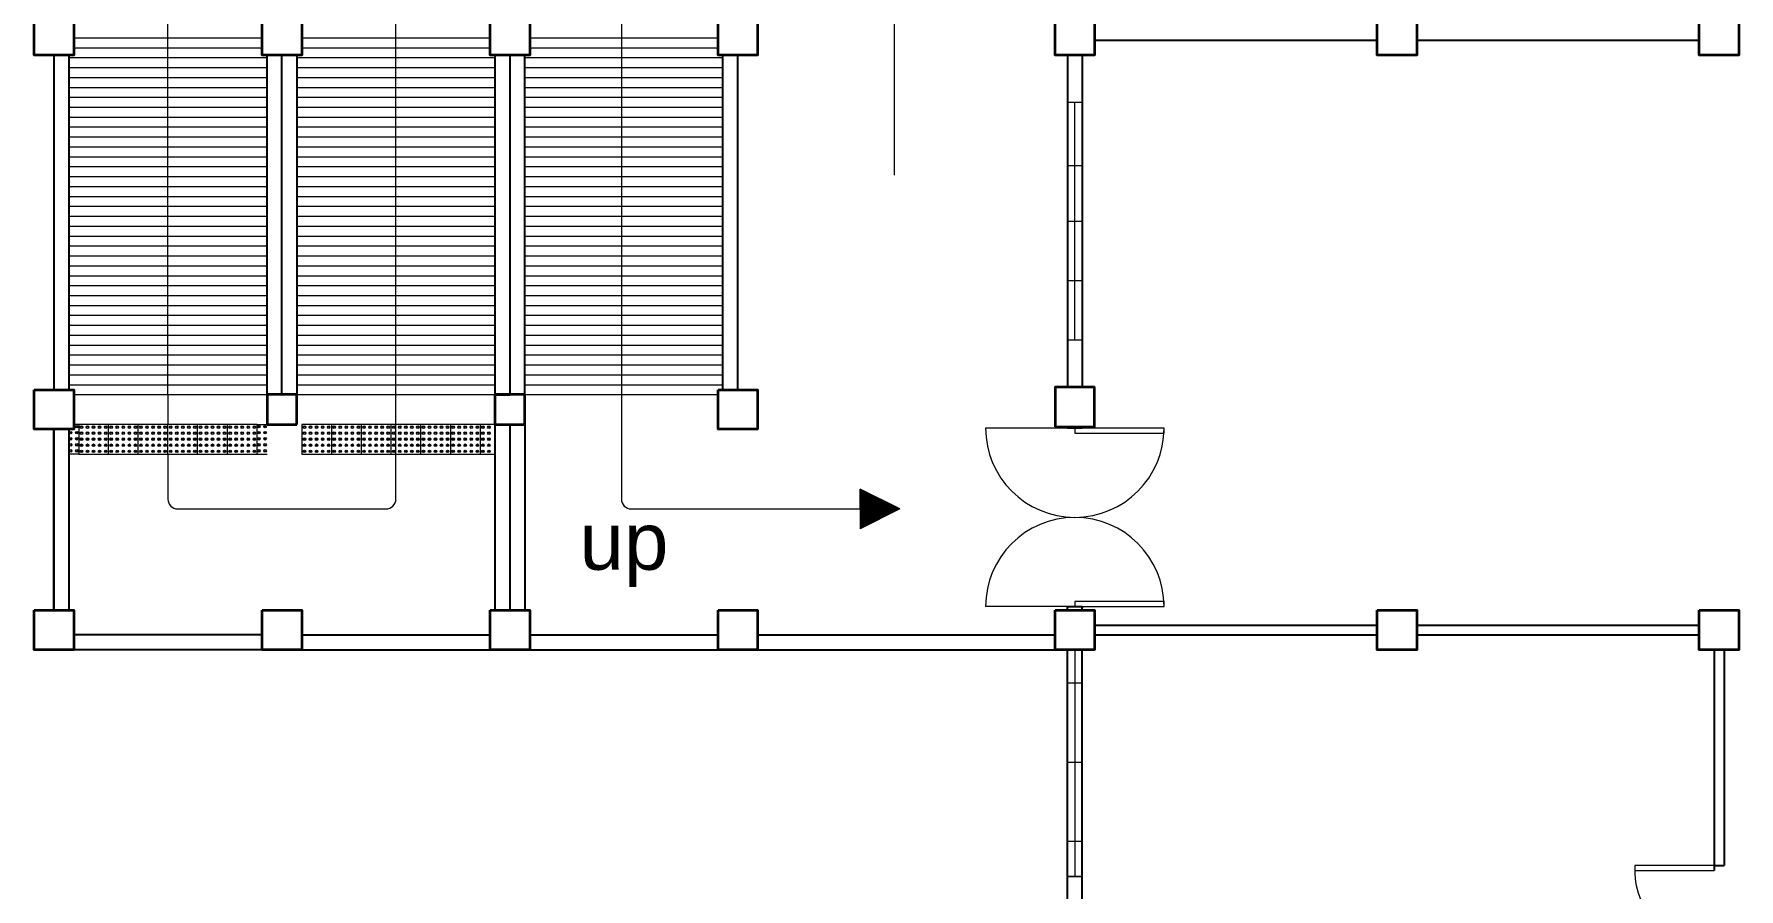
# Model space of a CAD drawing. Header units: millimetres. Extents: x -116 to 421, y 1 to 342.
# Drawn here: x 3.42 to 20.62, y 27.33 to 35.95 of the extents above; entities that cross this region are included whole.
import ezdxf

# ---------------------------------------------------------------- set-up
doc = ezdxf.new("R2010")
doc.units = ezdxf.units.MM
doc.header["$MEASUREMENT"] = 0
doc.styles.add('SWISSLT175', font='swissl.ttf', dxfattribs={"height": 0.175})

msp = doc.modelspace()

# ---------------------------------------------------------------- linework, layer by layer
at = {"color": 8, "lineweight": 9}
for p, q in [((4.77, 32.312), (4.77, 45.212)), ((7.07, 31.259), (7.07, 45.212)), ((9.345, 45.212), (9.345, 31.259)), ((12.1, 34.525), (12.1, 41.843)), ((3.82, 35.912), (5.72, 35.912)), ((3.82, 35.812), (5.72, 35.812)), ((6.12, 35.912), (8.02, 35.912)), ((6.12, 35.812), (8.02, 35.812)), ((8.42, 35.912), (10.32, 35.912)), ((8.42, 35.812), (10.32, 35.812)), ((3.77, 35.712), (5.77, 35.712)), ((3.77, 35.612), (5.77, 35.612)), ((6.07, 35.712), (8.07, 35.712)), ((6.07, 35.612), (8.07, 35.612)), ((8.37, 35.712), (10.37, 35.712)), ((8.37, 35.612), (10.37, 35.612)), ((3.77, 35.512), (5.77, 35.512)), ((6.07, 35.512), (8.07, 35.512)), ((8.37, 35.512), (10.37, 35.512)), ((3.77, 35.412), (5.77, 35.412)), ((3.77, 35.312), (5.77, 35.312)), ((6.07, 35.412), (8.07, 35.412)), ((6.07, 35.312), (8.07, 35.312)), ((8.37, 35.412), (10.37, 35.412)), ((8.37, 35.312), (10.37, 35.312)), ((13.845, 35.262), (13.995, 35.262)), ((13.845, 34.062), (13.845, 35.262)), ((13.92, 32.862), (13.92, 35.262)), ((13.995, 35.262), (13.995, 32.862)), ((3.77, 35.212), (5.77, 35.212)), ((3.77, 35.112), (5.77, 35.112)), ((6.07, 35.212), (8.07, 35.212)), ((6.07, 35.112), (8.07, 35.112)), ((8.37, 35.212), (10.37, 35.212)), ((8.37, 35.112), (10.37, 35.112)), ((3.77, 35.012), (5.77, 35.012)), ((6.07, 35.012), (8.07, 35.012)), ((8.37, 35.012), (10.37, 35.012)), ((3.77, 34.912), (5.77, 34.912)), ((3.77, 34.812), (5.77, 34.812)), ((6.07, 34.912), (8.07, 34.912)), ((6.07, 34.812), (8.07, 34.812)), ((8.37, 34.912), (10.37, 34.912)), ((8.37, 34.812), (10.37, 34.812)), ((3.77, 34.712), (5.77, 34.712)), ((3.77, 34.612), (5.77, 34.612)), ((6.07, 34.712), (8.07, 34.712)), ((6.07, 34.612), (8.07, 34.612)), ((8.37, 34.712), (10.37, 34.712)), ((8.37, 34.612), (10.37, 34.612)), ((13.845, 34.624), (13.995, 34.624)), ((3.77, 34.512), (5.77, 34.512)), ((3.77, 34.412), (5.77, 34.412)), ((6.07, 34.512), (8.07, 34.512)), ((6.07, 34.412), (8.07, 34.412)), ((8.37, 34.512), (10.37, 34.512)), ((8.37, 34.412), (10.37, 34.412)), ((3.77, 34.312), (5.77, 34.312)), ((6.07, 34.312), (8.07, 34.312)), ((8.37, 34.312), (10.37, 34.312)), ((3.77, 34.212), (5.77, 34.212)), ((3.77, 34.112), (5.77, 34.112)), ((6.07, 34.212), (8.07, 34.212)), ((6.07, 34.112), (8.07, 34.112)), ((8.37, 34.212), (10.37, 34.212)), ((8.37, 34.112), (10.37, 34.112)), ((13.845, 34.062), (13.845, 32.862)), ((13.845, 34.062), (13.995, 34.062)), ((3.77, 34.012), (5.77, 34.012)), ((3.77, 33.912), (5.77, 33.912)), ((6.07, 34.012), (8.07, 34.012)), ((6.07, 33.912), (8.07, 33.912)), ((8.37, 34.012), (10.37, 34.012)), ((8.37, 33.912), (10.37, 33.912)), ((3.77, 33.812), (5.77, 33.812)), ((6.07, 33.812), (8.07, 33.812)), ((8.37, 33.812), (10.37, 33.812)), ((3.77, 33.712), (5.77, 33.712)), ((3.77, 33.612), (5.77, 33.612)), ((6.07, 33.712), (8.07, 33.712)), ((6.07, 33.612), (8.07, 33.612)), ((8.37, 33.712), (10.37, 33.712)), ((8.37, 33.612), (10.37, 33.612)), ((3.77, 33.512), (5.77, 33.512)), ((3.77, 33.412), (5.77, 33.412)), ((6.07, 33.512), (8.07, 33.512)), ((6.07, 33.412), (8.07, 33.412)), ((8.37, 33.512), (10.37, 33.512)), ((8.37, 33.412), (10.37, 33.412)), ((13.845, 33.462), (13.995, 33.462)), ((3.77, 33.312), (5.77, 33.312)), ((3.77, 33.212), (5.77, 33.212)), ((6.07, 33.312), (8.07, 33.312)), ((6.07, 33.212), (8.07, 33.212)), ((8.37, 33.312), (10.37, 33.312)), ((8.37, 33.212), (10.37, 33.212)), ((3.77, 33.112), (5.77, 33.112)), ((6.07, 33.112), (8.07, 33.112)), ((8.37, 33.112), (10.37, 33.112)), ((3.77, 33.012), (5.77, 33.012)), ((3.77, 32.912), (5.77, 32.912)), ((6.07, 33.012), (8.07, 33.012)), ((6.07, 32.912), (8.07, 32.912)), ((8.37, 33.012), (10.37, 33.012)), ((8.37, 32.912), (10.37, 32.912)), ((13.995, 32.862), (13.845, 32.862)), ((3.77, 32.812), (5.77, 32.812)), ((3.77, 32.712), (5.77, 32.712)), ((6.07, 32.812), (8.07, 32.812)), ((6.07, 32.712), (8.07, 32.712)), ((8.37, 32.812), (10.37, 32.812)), ((8.37, 32.712), (10.37, 32.712)), ((3.77, 32.612), (5.77, 32.612)), ((3.77, 32.512), (5.77, 32.512)), ((6.07, 32.612), (8.07, 32.612)), ((6.07, 32.512), (8.07, 32.512)), ((8.37, 32.612), (10.37, 32.612)), ((8.37, 32.512), (10.37, 32.512)), ((3.77, 32.412), (5.77, 32.412)), ((6.07, 32.412), (8.07, 32.412)), ((8.37, 32.412), (10.37, 32.412)), ((3.82, 32.312), (5.77, 32.312)), ((4.77, 32.312), (4.77, 32.012)), ((6.07, 32.312), (8.07, 32.312)), ((8.37, 32.312), (10.32, 32.312)), ((3.87, 32.012), (3.82, 32.012)), ((4.17, 32.012), (3.87, 32.012)), ((3.87, 32.012), (3.87, 31.712)), ((4.17, 31.712), (4.17, 32.012)), ((4.47, 32.012), (4.17, 32.012)), ((4.47, 31.712), (4.47, 32.012)), ((4.77, 32.012), (4.47, 32.012)), ((4.77, 31.712), (4.77, 32.012)), ((5.07, 32.012), (4.77, 32.012)), ((5.07, 31.712), (5.07, 32.012)), ((5.37, 32.012), (5.07, 32.012)), ((5.37, 31.712), (5.37, 32.012)), ((5.67, 32.012), (5.37, 32.012)), ((5.67, 31.712), (5.67, 32.012)), ((5.67, 32.012), (5.77, 32.012)), ((6.12, 32.012), (6.12, 31.712)), ((6.42, 32.012), (6.12, 32.012)), ((6.42, 32.012), (6.42, 31.712)), ((6.72, 32.012), (6.42, 32.012)), ((7.02, 32.012), (6.72, 32.012)), ((6.72, 32.012), (6.72, 31.712)), ((7.32, 32.012), (7.02, 32.012)), ((7.02, 32.012), (7.02, 31.712)), ((7.62, 32.012), (7.32, 32.012)), ((7.32, 32.012), (7.32, 31.712)), ((7.92, 32.012), (7.62, 32.012)), ((7.62, 32.012), (7.62, 31.712)), ((8.22, 32.012), (7.92, 32.012)), ((7.92, 32.012), (7.92, 31.712)), ((8.37, 32.012), (8.22, 32.012)), ((8.22, 32.012), (8.22, 31.712)), ((3.87, 31.712), (3.77, 31.712)), ((3.87, 31.712), (4.17, 31.712)), ((4.17, 31.712), (4.47, 31.712)), ((4.47, 31.712), (4.77, 31.712)), ((4.77, 31.712), (5.07, 31.712)), ((4.77, 31.712), (4.77, 31.259)), ((5.07, 31.712), (5.37, 31.712)), ((5.37, 31.712), (5.67, 31.712)), ((5.67, 31.712), (5.77, 31.712)), ((6.12, 31.712), (6.42, 31.712)), ((6.42, 31.712), (6.72, 31.712)), ((6.72, 31.712), (7.02, 31.712)), ((7.02, 31.712), (7.32, 31.712)), ((7.32, 31.712), (7.62, 31.712)), ((7.62, 31.712), (7.92, 31.712)), ((7.92, 31.712), (8.07, 31.712)), ((11.753, 31.159), (11.753, 31.359)), ((12.153, 31.159), (11.753, 31.359)), ((11.763, 31.159), (11.763, 31.354)), ((11.773, 31.159), (11.773, 31.349)), ((11.783, 31.344), (11.783, 31.159)), ((11.793, 31.339), (11.793, 31.159)), ((11.803, 31.334), (11.803, 31.159)), ((11.813, 31.329), (11.813, 31.159)), ((11.823, 31.324), (11.823, 31.159)), ((11.833, 31.319), (11.833, 31.159)), ((11.843, 31.314), (11.843, 31.159)), ((11.843, 31.314), (11.843, 31.159)), ((11.853, 31.309), (11.853, 31.159)), ((4.87, 31.159), (6.97, 31.159)), ((9.445, 31.159), (11.753, 31.159)), ((11.753, 31.159), (11.753, 30.959)), ((12.153, 31.159), (11.753, 30.959)), ((11.763, 31.159), (11.763, 30.964)), ((11.773, 31.159), (11.773, 30.969)), ((11.783, 31.159), (11.783, 30.974)), ((11.793, 31.159), (11.793, 30.979)), ((11.803, 31.159), (11.803, 30.984)), ((11.813, 31.159), (11.813, 30.989)), ((11.823, 31.159), (11.823, 30.994)), ((11.833, 31.159), (11.833, 30.999)), ((11.843, 31.159), (11.843, 31.004)), ((11.843, 31.159), (11.843, 31.004)), ((11.853, 31.159), (11.853, 31.009)), ((11.863, 31.304), (11.863, 31.159)), ((11.863, 31.159), (11.863, 31.014)), ((11.873, 31.299), (11.873, 31.159)), ((11.873, 31.159), (11.873, 31.019)), ((11.883, 31.294), (11.883, 31.159)), ((11.883, 31.159), (11.883, 31.024)), ((11.893, 31.289), (11.893, 31.159)), ((11.893, 31.159), (11.893, 31.029)), ((11.903, 31.284), (11.903, 31.159)), ((11.903, 31.159), (11.903, 31.034)), ((11.913, 31.279), (11.913, 31.159)), ((11.913, 31.159), (11.913, 31.039)), ((11.923, 31.274), (11.923, 31.159)), ((11.923, 31.159), (11.923, 31.044)), ((11.933, 31.269), (11.933, 31.159)), ((11.933, 31.159), (11.933, 31.049)), ((11.943, 31.264), (11.943, 31.159)), ((11.943, 31.159), (11.943, 31.054)), ((11.953, 31.259), (11.953, 31.159)), ((11.953, 31.159), (11.953, 31.059)), ((11.963, 31.254), (11.963, 31.159)), ((11.963, 31.159), (11.963, 31.064)), ((11.973, 31.249), (11.973, 31.159)), ((11.973, 31.159), (11.973, 31.069)), ((11.983, 31.244), (11.983, 31.159)), ((11.983, 31.159), (11.983, 31.074)), ((11.993, 31.239), (11.993, 31.159)), ((11.993, 31.159), (11.993, 31.079)), ((12.003, 31.234), (12.003, 31.159)), ((12.003, 31.159), (12.003, 31.084)), ((12.013, 31.229), (12.013, 31.159)), ((12.013, 31.159), (12.013, 31.089)), ((12.023, 31.224), (12.023, 31.159)), ((12.023, 31.159), (12.023, 31.094)), ((12.033, 31.219), (12.033, 31.159)), ((12.033, 31.159), (12.033, 31.099)), ((12.043, 31.214), (12.043, 31.159)), ((12.043, 31.159), (12.043, 31.104)), ((12.053, 31.209), (12.053, 31.159)), ((12.053, 31.159), (12.053, 31.109)), ((12.063, 31.204), (12.063, 31.159)), ((12.063, 31.159), (12.063, 31.114)), ((12.073, 31.199), (12.073, 31.159)), ((12.073, 31.159), (12.073, 31.119)), ((12.083, 31.194), (12.083, 31.159)), ((12.083, 31.159), (12.083, 31.124)), ((12.093, 31.189), (12.093, 31.159)), ((12.093, 31.159), (12.093, 31.129)), ((12.103, 31.184), (12.103, 31.159)), ((12.103, 31.159), (12.103, 31.134)), ((12.113, 31.179), (12.113, 31.159)), ((12.113, 31.159), (12.113, 31.139)), ((12.123, 31.174), (12.123, 31.159)), ((12.123, 31.159), (12.123, 31.144)), ((12.133, 31.169), (12.133, 31.159)), ((12.133, 31.159), (12.133, 31.149)), ((12.143, 31.164), (12.143, 31.159)), ((12.143, 31.159), (12.143, 31.154))]:
    msp.add_line(p, q, dxfattribs=at)
at = {"color": 8, "linetype": 'ByBlock', "lineweight": 25}
for p, q in [((14.12, 35.887), (16.97, 35.887)), ((17.37, 35.887), (20.22, 35.887)), ((13.845, 35.737), (13.845, 32.387)), ((13.995, 35.737), (13.995, 32.387)), ((13.845, 31.987), (13.845, 31.974)), ((13.995, 31.987), (13.995, 31.974)), ((13.845, 31.077), (13.845, 31.071)), ((13.995, 31.077), (13.995, 31.071)), ((13.845, 30.174), (13.845, 30.162)), ((13.995, 30.174), (13.995, 30.162)), ((14.12, 29.987), (16.97, 29.987)), ((17.37, 29.987), (20.22, 29.987)), ((14.12, 29.887), (16.97, 29.887)), ((17.37, 29.887), (20.22, 29.887)), ((13.845, 24.137), (13.845, 29.737)), ((13.995, 24.137), (13.995, 29.737)), ((20.37, 29.737), (20.37, 27.512)), ((20.47, 29.737), (20.47, 27.562)), ((20.37, 27.562), (20.47, 27.562))]:
    msp.add_line(p, q, dxfattribs=at)
at = {"color": 8, "lineweight": 25}
for p, q in [((3.62, 35.737), (3.62, 32.362)), ((3.77, 35.737), (3.77, 32.362)), ((5.77, 32.312), (5.77, 35.737)), ((5.92, 32.312), (5.92, 35.737)), ((6.07, 35.737), (6.07, 32.312)), ((8.07, 35.737), (8.07, 32.312)), ((8.22, 35.737), (8.22, 32.312)), ((8.37, 32.312), (8.37, 35.737)), ((10.37, 32.362), (10.37, 35.737)), ((10.52, 32.362), (10.52, 35.737)), ((13.995, 32.387), (13.845, 32.387)), ((8.07, 32.312), (8.07, 30.137)), ((8.37, 32.312), (8.37, 30.137)), ((8.22, 32.012), (8.22, 30.137)), ((3.62, 30.137), (3.62, 31.962)), ((3.62, 31.962), (3.62, 30.137)), ((3.77, 31.962), (3.77, 30.137)), ((13.845, 31.987), (13.845, 31.974)), ((13.995, 31.974), (13.845, 31.974)), ((13.995, 31.987), (13.995, 31.974)), ((13.845, 30.174), (13.995, 30.174)), ((13.845, 30.137), (13.845, 30.174)), ((13.995, 30.137), (13.995, 30.174)), ((5.72, 29.887), (3.82, 29.887)), ((6.12, 29.887), (8.02, 29.887)), ((8.42, 29.887), (10.32, 29.887)), ((10.72, 29.887), (13.72, 29.887)), ((5.72, 29.737), (3.82, 29.737)), ((6.12, 29.737), (10.32, 29.737)), ((10.72, 29.737), (13.72, 29.737))]:
    msp.add_line(p, q, dxfattribs=at)
at = {"color": 8, "lineweight": 35}
for p, q in [((5.77, 32.312), (5.77, 32.012)), ((6.07, 32.312), (5.77, 32.312)), ((5.77, 32.312), (5.77, 32.012)), ((6.07, 32.012), (6.07, 32.312)), ((6.07, 32.012), (6.07, 32.312)), ((8.07, 32.312), (8.22, 32.312)), ((8.07, 32.312), (8.07, 32.012)), ((8.37, 32.312), (8.07, 32.312)), ((8.07, 32.312), (8.07, 32.012)), ((8.37, 32.012), (8.37, 32.312)), ((8.37, 32.012), (8.37, 32.312)), ((5.77, 32.012), (6.07, 32.012)), ((8.07, 32.012), (8.37, 32.012)), ((8.07, 32.012), (8.37, 32.012))]:
    msp.add_line(p, q, dxfattribs=at)
at = {"color": 8, "lineweight": 13}
for p, q in [((13.92, 31.974), (13.02, 31.974)), ((14.82, 31.974), (13.92, 31.974)), ((13.92, 31.974), (13.92, 31.924)), ((13.92, 31.924), (14.82, 31.924)), ((14.82, 31.924), (14.82, 31.974)), ((13.92, 30.174), (13.02, 30.174)), ((14.82, 30.224), (13.92, 30.224)), ((13.92, 30.224), (13.92, 30.174)), ((13.92, 30.174), (14.82, 30.174)), ((14.82, 30.174), (14.82, 30.224))]:
    msp.add_line(p, q, dxfattribs=at)
at = {"color": 8, "linetype": 'ByBlock', "lineweight": 9}
for p, q in [((13.92, 29.737), (13.92, 27.449)), ((13.845, 28.605), (13.845, 29.405)), ((13.845, 29.405), (13.995, 29.405)), ((13.995, 29.405), (13.995, 27.805)), ((13.845, 28.605), (13.995, 28.605)), ((13.995, 27.805), (13.845, 27.805)), ((13.845, 27.449), (13.995, 27.449))]:
    msp.add_line(p, q, dxfattribs=at)
at = {"color": 8, "lineweight": 35}
for points in [[(3.42, 36.137), (3.82, 36.137), (3.82, 35.737), (3.42, 35.737)], [(5.72, 36.137), (6.12, 36.137), (6.12, 35.737), (5.72, 35.737)], [(8.02, 36.137), (8.42, 36.137), (8.42, 35.737), (8.02, 35.737)], [(10.32, 36.137), (10.72, 36.137), (10.72, 35.737), (10.32, 35.737)], [(3.42, 32.362), (3.82, 32.362), (3.82, 31.962), (3.42, 31.962)], [(10.32, 32.362), (10.72, 32.362), (10.72, 31.962), (10.32, 31.962)], [(13.72, 31.987), (14.12, 31.987), (14.12, 32.387), (13.72, 32.387)], [(3.42, 30.137), (3.82, 30.137), (3.82, 29.737), (3.42, 29.737)], [(5.72, 30.137), (6.12, 30.137), (6.12, 29.737), (5.72, 29.737)], [(8.02, 30.137), (8.42, 30.137), (8.42, 29.737), (8.02, 29.737)], [(10.32, 30.137), (10.72, 30.137), (10.72, 29.737), (10.32, 29.737)]]:
    msp.add_lwpolyline(points, close=True, dxfattribs=at)
at = {"color": 8, "linetype": 'ByBlock', "lineweight": 35}
for points in [[(13.72, 36.137), (14.12, 36.137), (14.12, 35.737), (13.72, 35.737)], [(16.97, 36.137), (17.37, 36.137), (17.37, 35.737), (16.97, 35.737)], [(20.22, 36.137), (20.62, 36.137), (20.62, 35.737), (20.22, 35.737)], [(13.72, 30.137), (14.12, 30.137), (14.12, 29.737), (13.72, 29.737)], [(16.97, 30.137), (17.37, 30.137), (17.37, 29.737), (16.97, 29.737)], [(20.22, 30.137), (20.62, 30.137), (20.62, 29.737), (20.22, 29.737)]]:
    msp.add_lwpolyline(points, close=True, dxfattribs=at)
at = {"color": 8, "lineweight": 9}
for points in [[(13.845, 32.862), (13.845, 35.262), (13.995, 35.262), (13.995, 32.862)], [(13.845, 35.262), (13.995, 35.262), (13.995, 32.862), (13.845, 32.862)], [(13.845, 29.737), (13.995, 29.737), (13.995, 27.449), (13.845, 27.449)]]:
    msp.add_lwpolyline(points, close=True, dxfattribs=at)
at = {"color": 8, "lineweight": 13, "ltscale": 0.03}
msp.add_lwpolyline([(20.37, 27.512), (20.37, 27.562), (19.57, 27.562), (19.57, 27.512)], close=True, dxfattribs=at)
at = {"color": 8, "lineweight": 9}
for centre, radius in [((3.85, 31.989), 0.013), ((3.85, 31.989), 0.009), ((3.898, 31.984), 0.013), ((3.898, 31.984), 0.009), ((3.959, 31.984), 0.013), ((3.959, 31.984), 0.009), ((4.02, 31.984), 0.013), ((4.02, 31.984), 0.009), ((4.081, 31.984), 0.013), ((4.081, 31.984), 0.009), ((4.142, 31.984), 0.013), ((4.142, 31.984), 0.009), ((4.198, 31.984), 0.013), ((4.198, 31.984), 0.009), ((4.259, 31.984), 0.013), ((4.259, 31.984), 0.009), ((4.32, 31.984), 0.013), ((4.32, 31.984), 0.009), ((4.381, 31.984), 0.013), ((4.381, 31.984), 0.009), ((4.442, 31.984), 0.013), ((4.442, 31.984), 0.009), ((4.498, 31.984), 0.013), ((4.498, 31.984), 0.009), ((4.559, 31.984), 0.013), ((4.559, 31.984), 0.009), ((4.62, 31.984), 0.013), ((4.62, 31.984), 0.009), ((4.681, 31.984), 0.013), ((4.681, 31.984), 0.009), ((4.742, 31.984), 0.013), ((4.742, 31.984), 0.009), ((4.798, 31.984), 0.013), ((4.798, 31.984), 0.009), ((4.859, 31.984), 0.013), ((4.859, 31.984), 0.009), ((4.92, 31.984), 0.013), ((4.92, 31.984), 0.009), ((4.981, 31.984), 0.013), ((4.981, 31.984), 0.009), ((5.042, 31.984), 0.013), ((5.042, 31.984), 0.009), ((5.098, 31.984), 0.013), ((5.098, 31.984), 0.009), ((5.159, 31.984), 0.013), ((5.159, 31.984), 0.009), ((5.22, 31.984), 0.013), ((5.22, 31.984), 0.009), ((5.281, 31.984), 0.013), ((5.281, 31.984), 0.009), ((5.342, 31.984), 0.013), ((5.342, 31.984), 0.009), ((5.398, 31.984), 0.013), ((5.398, 31.984), 0.009), ((5.459, 31.984), 0.013), ((5.459, 31.984), 0.009), ((5.52, 31.984), 0.013), ((5.52, 31.984), 0.009), ((5.581, 31.984), 0.013), ((5.581, 31.984), 0.009), ((5.642, 31.984), 0.013), ((5.642, 31.984), 0.009), ((5.689, 31.989), 0.013), ((5.689, 31.989), 0.009), ((5.75, 31.989), 0.013), ((5.75, 31.989), 0.009), ((6.148, 31.984), 0.013), ((6.148, 31.984), 0.009), ((6.209, 31.984), 0.013), ((6.209, 31.984), 0.009), ((6.27, 31.984), 0.013), ((6.27, 31.984), 0.009), ((6.331, 31.984), 0.013), ((6.331, 31.984), 0.009), ((6.392, 31.984), 0.013), ((6.392, 31.984), 0.009), ((6.448, 31.984), 0.013), ((6.448, 31.984), 0.009), ((6.509, 31.984), 0.013), ((6.509, 31.984), 0.009), ((6.57, 31.984), 0.013), ((6.57, 31.984), 0.009), ((6.631, 31.984), 0.013), ((6.631, 31.984), 0.009), ((6.692, 31.984), 0.013), ((6.692, 31.984), 0.009), ((6.748, 31.984), 0.013), ((6.748, 31.984), 0.009), ((6.809, 31.984), 0.013), ((6.809, 31.984), 0.009), ((6.87, 31.984), 0.013), ((6.87, 31.984), 0.009), ((6.931, 31.984), 0.013), ((6.931, 31.984), 0.009), ((6.992, 31.984), 0.013), ((6.992, 31.984), 0.009), ((7.048, 31.984), 0.013), ((7.048, 31.984), 0.009), ((7.109, 31.984), 0.013), ((7.109, 31.984), 0.009), ((7.17, 31.984), 0.013), ((7.17, 31.984), 0.009), ((7.231, 31.984), 0.013), ((7.231, 31.984), 0.009), ((7.292, 31.984), 0.013), ((7.292, 31.984), 0.009), ((7.348, 31.984), 0.013), ((7.348, 31.984), 0.009), ((7.409, 31.984), 0.013), ((7.409, 31.984), 0.009), ((7.47, 31.984), 0.013), ((7.47, 31.984), 0.009), ((7.531, 31.984), 0.013), ((7.531, 31.984), 0.009), ((7.592, 31.984), 0.013), ((7.592, 31.984), 0.009), ((7.648, 31.984), 0.013), ((7.648, 31.984), 0.009), ((7.709, 31.984), 0.013), ((7.709, 31.984), 0.009), ((7.77, 31.984), 0.013), ((7.77, 31.984), 0.009), ((7.831, 31.984), 0.013), ((7.831, 31.984), 0.009), ((7.892, 31.984), 0.013), ((7.892, 31.984), 0.009), ((7.948, 31.984), 0.013), ((7.948, 31.984), 0.009), ((8.009, 31.984), 0.013), ((8.009, 31.984), 0.009), ((3.789, 31.928), 0.013), ((3.789, 31.867), 0.013), ((3.789, 31.928), 0.009), ((3.789, 31.867), 0.009), ((3.85, 31.928), 0.013), ((3.85, 31.867), 0.013), ((3.85, 31.928), 0.009), ((3.85, 31.867), 0.009), ((3.898, 31.923), 0.013), ((3.898, 31.862), 0.013), ((3.898, 31.923), 0.009), ((3.898, 31.862), 0.009), ((3.959, 31.923), 0.013), ((3.959, 31.862), 0.013), ((3.959, 31.923), 0.009), ((3.959, 31.862), 0.009), ((4.02, 31.923), 0.013), ((4.02, 31.862), 0.013), ((4.02, 31.923), 0.009), ((4.02, 31.862), 0.009), ((4.081, 31.923), 0.013), ((4.081, 31.862), 0.013), ((4.081, 31.923), 0.009), ((4.081, 31.862), 0.009), ((4.142, 31.923), 0.013), ((4.142, 31.862), 0.013), ((4.142, 31.923), 0.009), ((4.142, 31.862), 0.009), ((4.198, 31.923), 0.013), ((4.198, 31.862), 0.013), ((4.198, 31.923), 0.009), ((4.198, 31.862), 0.009), ((4.259, 31.923), 0.013), ((4.259, 31.862), 0.013), ((4.259, 31.923), 0.009), ((4.259, 31.862), 0.009), ((4.32, 31.923), 0.013), ((4.32, 31.862), 0.013), ((4.32, 31.923), 0.009), ((4.32, 31.862), 0.009), ((4.381, 31.923), 0.013), ((4.381, 31.862), 0.013), ((4.381, 31.923), 0.009), ((4.381, 31.862), 0.009), ((4.442, 31.923), 0.013), ((4.442, 31.862), 0.013), ((4.442, 31.923), 0.009), ((4.442, 31.862), 0.009), ((4.498, 31.923), 0.013), ((4.498, 31.862), 0.013), ((4.498, 31.923), 0.009), ((4.498, 31.862), 0.009), ((4.559, 31.923), 0.013), ((4.559, 31.862), 0.013), ((4.559, 31.923), 0.009), ((4.559, 31.862), 0.009), ((4.62, 31.923), 0.013), ((4.62, 31.862), 0.013), ((4.62, 31.923), 0.009), ((4.62, 31.862), 0.009), ((4.681, 31.923), 0.013), ((4.681, 31.862), 0.013), ((4.681, 31.923), 0.009), ((4.681, 31.862), 0.009), ((4.742, 31.923), 0.013), ((4.742, 31.862), 0.013), ((4.742, 31.923), 0.009), ((4.742, 31.862), 0.009), ((4.798, 31.923), 0.013), ((4.798, 31.862), 0.013), ((4.798, 31.923), 0.009), ((4.798, 31.862), 0.009), ((4.859, 31.923), 0.013), ((4.859, 31.862), 0.013), ((4.859, 31.923), 0.009), ((4.859, 31.862), 0.009), ((4.92, 31.923), 0.013), ((4.92, 31.862), 0.013), ((4.92, 31.923), 0.009), ((4.92, 31.862), 0.009), ((4.981, 31.923), 0.013), ((4.981, 31.862), 0.013), ((4.981, 31.923), 0.009), ((4.981, 31.862), 0.009), ((5.042, 31.923), 0.013), ((5.042, 31.862), 0.013), ((5.042, 31.923), 0.009), ((5.042, 31.862), 0.009), ((5.098, 31.923), 0.013), ((5.098, 31.862), 0.013), ((5.098, 31.923), 0.009), ((5.098, 31.862), 0.009), ((5.159, 31.923), 0.013), ((5.159, 31.862), 0.013), ((5.159, 31.923), 0.009), ((5.159, 31.862), 0.009), ((5.22, 31.923), 0.013), ((5.22, 31.862), 0.013), ((5.22, 31.923), 0.009), ((5.22, 31.862), 0.009), ((5.281, 31.923), 0.013), ((5.281, 31.862), 0.013), ((5.281, 31.923), 0.009), ((5.281, 31.862), 0.009), ((5.342, 31.923), 0.013), ((5.342, 31.862), 0.013), ((5.342, 31.923), 0.009), ((5.342, 31.862), 0.009), ((5.398, 31.923), 0.013), ((5.398, 31.862), 0.013), ((5.398, 31.923), 0.009), ((5.398, 31.862), 0.009), ((5.459, 31.923), 0.013), ((5.459, 31.862), 0.013), ((5.459, 31.923), 0.009), ((5.459, 31.862), 0.009), ((5.52, 31.923), 0.013), ((5.52, 31.862), 0.013), ((5.52, 31.923), 0.009), ((5.52, 31.862), 0.009), ((5.581, 31.923), 0.013), ((5.581, 31.862), 0.013), ((5.581, 31.923), 0.009), ((5.581, 31.862), 0.009), ((5.642, 31.923), 0.013), ((5.642, 31.862), 0.013), ((5.642, 31.923), 0.009), ((5.642, 31.862), 0.009), ((5.689, 31.928), 0.013), ((5.689, 31.867), 0.013), ((5.689, 31.928), 0.009), ((5.689, 31.867), 0.009), ((5.75, 31.928), 0.013), ((5.75, 31.867), 0.013), ((5.75, 31.928), 0.009), ((5.75, 31.867), 0.009), ((6.148, 31.923), 0.013), ((6.148, 31.862), 0.013), ((6.148, 31.923), 0.009), ((6.148, 31.862), 0.009), ((6.209, 31.923), 0.013), ((6.209, 31.862), 0.013), ((6.209, 31.923), 0.009), ((6.209, 31.862), 0.009), ((6.27, 31.923), 0.013), ((6.27, 31.862), 0.013), ((6.27, 31.923), 0.009), ((6.27, 31.862), 0.009), ((6.331, 31.923), 0.013), ((6.331, 31.862), 0.013), ((6.331, 31.923), 0.009), ((6.331, 31.862), 0.009), ((6.392, 31.923), 0.013), ((6.392, 31.862), 0.013), ((6.392, 31.923), 0.009), ((6.392, 31.862), 0.009), ((6.448, 31.923), 0.013), ((6.448, 31.862), 0.013), ((6.448, 31.923), 0.009), ((6.448, 31.862), 0.009), ((6.509, 31.923), 0.013), ((6.509, 31.862), 0.013), ((6.509, 31.923), 0.009), ((6.509, 31.862), 0.009), ((6.57, 31.923), 0.013), ((6.57, 31.862), 0.013), ((6.57, 31.923), 0.009), ((6.57, 31.862), 0.009), ((6.631, 31.923), 0.013), ((6.631, 31.862), 0.013), ((6.631, 31.923), 0.009), ((6.631, 31.862), 0.009), ((6.692, 31.923), 0.013), ((6.692, 31.862), 0.013), ((6.692, 31.923), 0.009), ((6.692, 31.862), 0.009), ((6.748, 31.923), 0.013), ((6.748, 31.862), 0.013), ((6.748, 31.923), 0.009), ((6.748, 31.862), 0.009), ((6.809, 31.923), 0.013), ((6.809, 31.862), 0.013), ((6.809, 31.923), 0.009), ((6.809, 31.862), 0.009), ((6.87, 31.923), 0.013), ((6.87, 31.862), 0.013), ((6.87, 31.923), 0.009), ((6.87, 31.862), 0.009), ((6.931, 31.923), 0.013), ((6.931, 31.862), 0.013), ((6.931, 31.923), 0.009), ((6.931, 31.862), 0.009), ((6.992, 31.923), 0.013), ((6.992, 31.862), 0.013), ((6.992, 31.923), 0.009), ((6.992, 31.862), 0.009), ((7.048, 31.923), 0.013), ((7.048, 31.862), 0.013), ((7.048, 31.923), 0.009), ((7.048, 31.862), 0.009), ((7.109, 31.923), 0.013), ((7.109, 31.862), 0.013), ((7.109, 31.923), 0.009), ((7.109, 31.862), 0.009), ((7.17, 31.923), 0.013), ((7.17, 31.862), 0.013), ((7.17, 31.923), 0.009), ((7.17, 31.862), 0.009), ((7.231, 31.923), 0.013), ((7.231, 31.862), 0.013), ((7.231, 31.923), 0.009), ((7.231, 31.862), 0.009), ((7.292, 31.923), 0.013), ((7.292, 31.862), 0.013), ((7.292, 31.923), 0.009), ((7.292, 31.862), 0.009), ((7.348, 31.923), 0.013), ((7.348, 31.862), 0.013), ((7.348, 31.923), 0.009), ((7.348, 31.862), 0.009), ((7.409, 31.923), 0.013), ((7.409, 31.862), 0.013), ((7.409, 31.923), 0.009), ((7.409, 31.862), 0.009), ((7.47, 31.923), 0.013), ((7.47, 31.862), 0.013), ((7.47, 31.923), 0.009), ((7.47, 31.862), 0.009), ((7.531, 31.923), 0.013), ((7.531, 31.862), 0.013), ((7.531, 31.923), 0.009), ((7.531, 31.862), 0.009), ((7.592, 31.923), 0.013), ((7.592, 31.862), 0.013), ((7.592, 31.923), 0.009), ((7.592, 31.862), 0.009), ((7.648, 31.923), 0.013), ((7.648, 31.862), 0.013), ((7.648, 31.923), 0.009), ((7.648, 31.862), 0.009), ((7.709, 31.923), 0.013), ((7.709, 31.862), 0.013), ((7.709, 31.923), 0.009), ((7.709, 31.862), 0.009), ((7.77, 31.923), 0.013), ((7.77, 31.862), 0.013), ((7.77, 31.923), 0.009), ((7.77, 31.862), 0.009), ((7.831, 31.923), 0.013), ((7.831, 31.862), 0.013), ((7.831, 31.923), 0.009), ((7.831, 31.862), 0.009), ((7.892, 31.923), 0.013), ((7.892, 31.862), 0.013), ((7.892, 31.923), 0.009), ((7.892, 31.862), 0.009), ((7.948, 31.923), 0.013), ((7.948, 31.862), 0.013), ((7.948, 31.923), 0.009), ((7.948, 31.862), 0.009), ((8.009, 31.923), 0.013), ((8.009, 31.862), 0.013), ((8.009, 31.923), 0.009), ((8.009, 31.862), 0.009), ((3.789, 31.806), 0.013), ((3.789, 31.745), 0.013), ((3.789, 31.806), 0.009), ((3.789, 31.745), 0.009), ((3.85, 31.806), 0.013), ((3.85, 31.745), 0.013), ((3.85, 31.806), 0.009), ((3.85, 31.745), 0.009), ((3.898, 31.801), 0.013), ((3.898, 31.74), 0.013), ((3.898, 31.801), 0.009), ((3.898, 31.74), 0.009), ((3.959, 31.801), 0.013), ((3.959, 31.74), 0.013), ((3.959, 31.801), 0.009), ((3.959, 31.74), 0.009), ((4.02, 31.801), 0.013), ((4.02, 31.74), 0.013), ((4.02, 31.801), 0.009), ((4.02, 31.74), 0.009), ((4.081, 31.801), 0.013), ((4.081, 31.74), 0.013), ((4.081, 31.801), 0.009), ((4.081, 31.74), 0.009), ((4.142, 31.801), 0.013), ((4.142, 31.74), 0.013), ((4.142, 31.801), 0.009), ((4.142, 31.74), 0.009), ((4.198, 31.801), 0.013), ((4.198, 31.74), 0.013), ((4.198, 31.801), 0.009), ((4.198, 31.74), 0.009), ((4.259, 31.801), 0.013), ((4.259, 31.74), 0.013), ((4.259, 31.801), 0.009), ((4.259, 31.74), 0.009), ((4.32, 31.801), 0.013), ((4.32, 31.74), 0.013), ((4.32, 31.801), 0.009), ((4.32, 31.74), 0.009), ((4.381, 31.801), 0.013), ((4.381, 31.74), 0.013), ((4.381, 31.801), 0.009), ((4.381, 31.74), 0.009), ((4.442, 31.801), 0.013), ((4.442, 31.74), 0.013), ((4.442, 31.801), 0.009), ((4.442, 31.74), 0.009), ((4.498, 31.801), 0.013), ((4.498, 31.74), 0.013), ((4.498, 31.801), 0.009), ((4.498, 31.74), 0.009), ((4.559, 31.801), 0.013), ((4.559, 31.74), 0.013), ((4.559, 31.801), 0.009), ((4.559, 31.74), 0.009), ((4.62, 31.801), 0.013), ((4.62, 31.74), 0.013), ((4.62, 31.801), 0.009), ((4.62, 31.74), 0.009), ((4.681, 31.801), 0.013), ((4.681, 31.74), 0.013), ((4.681, 31.801), 0.009), ((4.681, 31.74), 0.009), ((4.742, 31.801), 0.013), ((4.742, 31.74), 0.013), ((4.742, 31.801), 0.009), ((4.742, 31.74), 0.009), ((4.798, 31.801), 0.013), ((4.798, 31.74), 0.013), ((4.798, 31.801), 0.009), ((4.798, 31.74), 0.009), ((4.859, 31.801), 0.013), ((4.859, 31.74), 0.013), ((4.859, 31.801), 0.009), ((4.859, 31.74), 0.009), ((4.92, 31.801), 0.013), ((4.92, 31.74), 0.013), ((4.92, 31.801), 0.009), ((4.92, 31.74), 0.009), ((4.981, 31.801), 0.013), ((4.981, 31.74), 0.013), ((4.981, 31.801), 0.009), ((4.981, 31.74), 0.009), ((5.042, 31.801), 0.013), ((5.042, 31.74), 0.013), ((5.042, 31.801), 0.009), ((5.042, 31.74), 0.009), ((5.098, 31.801), 0.013), ((5.098, 31.74), 0.013), ((5.098, 31.801), 0.009), ((5.098, 31.74), 0.009), ((5.159, 31.801), 0.013), ((5.159, 31.74), 0.013), ((5.159, 31.801), 0.009), ((5.159, 31.74), 0.009), ((5.22, 31.801), 0.013), ((5.22, 31.74), 0.013), ((5.22, 31.801), 0.009), ((5.22, 31.74), 0.009), ((5.281, 31.801), 0.013), ((5.281, 31.74), 0.013), ((5.281, 31.801), 0.009), ((5.281, 31.74), 0.009), ((5.342, 31.801), 0.013), ((5.342, 31.74), 0.013), ((5.342, 31.801), 0.009), ((5.342, 31.74), 0.009), ((5.398, 31.801), 0.013), ((5.398, 31.74), 0.013), ((5.398, 31.801), 0.009), ((5.398, 31.74), 0.009), ((5.459, 31.801), 0.013), ((5.459, 31.74), 0.013), ((5.459, 31.801), 0.009), ((5.459, 31.74), 0.009), ((5.52, 31.801), 0.013), ((5.52, 31.74), 0.013), ((5.52, 31.801), 0.009), ((5.52, 31.74), 0.009), ((5.581, 31.801), 0.013), ((5.581, 31.74), 0.013), ((5.581, 31.801), 0.009), ((5.581, 31.74), 0.009), ((5.642, 31.801), 0.013), ((5.642, 31.74), 0.013), ((5.642, 31.801), 0.009), ((5.642, 31.74), 0.009), ((5.689, 31.806), 0.013), ((5.689, 31.745), 0.013), ((5.689, 31.806), 0.009), ((5.689, 31.745), 0.009), ((5.75, 31.806), 0.013), ((5.75, 31.745), 0.013), ((5.75, 31.806), 0.009), ((5.75, 31.745), 0.009), ((6.148, 31.801), 0.013), ((6.148, 31.74), 0.013), ((6.148, 31.801), 0.009), ((6.148, 31.74), 0.009), ((6.209, 31.801), 0.013), ((6.209, 31.74), 0.013), ((6.209, 31.801), 0.009), ((6.209, 31.74), 0.009), ((6.27, 31.801), 0.013), ((6.27, 31.74), 0.013), ((6.27, 31.801), 0.009), ((6.27, 31.74), 0.009), ((6.331, 31.801), 0.013), ((6.331, 31.74), 0.013), ((6.331, 31.801), 0.009), ((6.331, 31.74), 0.009), ((6.392, 31.801), 0.013), ((6.392, 31.74), 0.013), ((6.392, 31.801), 0.009), ((6.392, 31.74), 0.009), ((6.448, 31.801), 0.013), ((6.448, 31.74), 0.013), ((6.448, 31.801), 0.009), ((6.448, 31.74), 0.009), ((6.509, 31.801), 0.013), ((6.509, 31.74), 0.013), ((6.509, 31.801), 0.009), ((6.509, 31.74), 0.009), ((6.57, 31.801), 0.013), ((6.57, 31.74), 0.013), ((6.57, 31.801), 0.009), ((6.57, 31.74), 0.009), ((6.631, 31.801), 0.013), ((6.631, 31.74), 0.013), ((6.631, 31.801), 0.009), ((6.631, 31.74), 0.009), ((6.692, 31.801), 0.013), ((6.692, 31.74), 0.013), ((6.692, 31.801), 0.009), ((6.692, 31.74), 0.009), ((6.748, 31.801), 0.013), ((6.748, 31.74), 0.013), ((6.748, 31.801), 0.009), ((6.748, 31.74), 0.009), ((6.809, 31.801), 0.013), ((6.809, 31.74), 0.013), ((6.809, 31.801), 0.009), ((6.809, 31.74), 0.009), ((6.87, 31.801), 0.013), ((6.87, 31.74), 0.013), ((6.87, 31.801), 0.009), ((6.87, 31.74), 0.009), ((6.931, 31.801), 0.013), ((6.931, 31.74), 0.013), ((6.931, 31.801), 0.009), ((6.931, 31.74), 0.009), ((6.992, 31.801), 0.013), ((6.992, 31.74), 0.013), ((6.992, 31.801), 0.009), ((6.992, 31.74), 0.009), ((7.048, 31.801), 0.013), ((7.048, 31.74), 0.013), ((7.048, 31.801), 0.009), ((7.048, 31.74), 0.009), ((7.109, 31.801), 0.013), ((7.109, 31.74), 0.013), ((7.109, 31.801), 0.009), ((7.109, 31.74), 0.009), ((7.17, 31.801), 0.013), ((7.17, 31.74), 0.013), ((7.17, 31.801), 0.009), ((7.17, 31.74), 0.009), ((7.231, 31.801), 0.013), ((7.231, 31.74), 0.013), ((7.231, 31.801), 0.009), ((7.231, 31.74), 0.009), ((7.292, 31.801), 0.013), ((7.292, 31.74), 0.013), ((7.292, 31.801), 0.009), ((7.292, 31.74), 0.009), ((7.348, 31.801), 0.013), ((7.348, 31.74), 0.013), ((7.348, 31.801), 0.009), ((7.348, 31.74), 0.009), ((7.409, 31.801), 0.013), ((7.409, 31.74), 0.013), ((7.409, 31.801), 0.009), ((7.409, 31.74), 0.009), ((7.47, 31.801), 0.013), ((7.47, 31.74), 0.013), ((7.47, 31.801), 0.009), ((7.47, 31.74), 0.009), ((7.531, 31.801), 0.013), ((7.531, 31.74), 0.013), ((7.531, 31.801), 0.009), ((7.531, 31.74), 0.009), ((7.592, 31.801), 0.013), ((7.592, 31.74), 0.013), ((7.592, 31.801), 0.009), ((7.592, 31.74), 0.009), ((7.648, 31.801), 0.013), ((7.648, 31.74), 0.013), ((7.648, 31.801), 0.009), ((7.648, 31.74), 0.009), ((7.709, 31.801), 0.013), ((7.709, 31.74), 0.013), ((7.709, 31.801), 0.009), ((7.709, 31.74), 0.009), ((7.77, 31.801), 0.013), ((7.77, 31.74), 0.013), ((7.77, 31.801), 0.009), ((7.77, 31.74), 0.009), ((7.831, 31.801), 0.013), ((7.831, 31.74), 0.013), ((7.831, 31.801), 0.009), ((7.831, 31.74), 0.009), ((7.892, 31.801), 0.013), ((7.892, 31.74), 0.013), ((7.892, 31.801), 0.009), ((7.892, 31.74), 0.009), ((7.948, 31.801), 0.013), ((7.948, 31.74), 0.013), ((7.948, 31.801), 0.009), ((7.948, 31.74), 0.009), ((8.009, 31.801), 0.013), ((8.009, 31.74), 0.013), ((8.009, 31.801), 0.009), ((8.009, 31.74), 0.009)]:
    msp.add_circle(centre, radius, dxfattribs=at)
at = {"color": 8, "lineweight": 13}
for centre, start, end in [((13.92, 31.974), 180, 0), ((13.92, 30.174), 0, 180)]:
    msp.add_arc(centre, 0.9, start, end, dxfattribs=at)
at = {"color": 8, "lineweight": 9}
for centre, start, end in [((4.87, 31.259), 180, 270), ((6.97, 31.259), 270, 0), ((9.445, 31.259), 180, 270)]:
    msp.add_arc(centre, 0.1, start, end, dxfattribs=at)
at = {"color": 8, "lineweight": 13, "ltscale": 0.03}
msp.add_arc((20.321, 27.512), 0.752, 180, 273.6952, dxfattribs=at)

# ---------------------------------------------------------------- texts
at = {"color": 8, "lineweight": -2, "ltscale": 0.4, "insert": (9.371, 30.747), "char_height": 0.5778, "attachment_point": 5, "line_spacing_factor": 0.9, "style": 'SWISSLT175'}
msp.add_mtext('up', dxfattribs=at)

doc.saveas('drawing.dxf')
